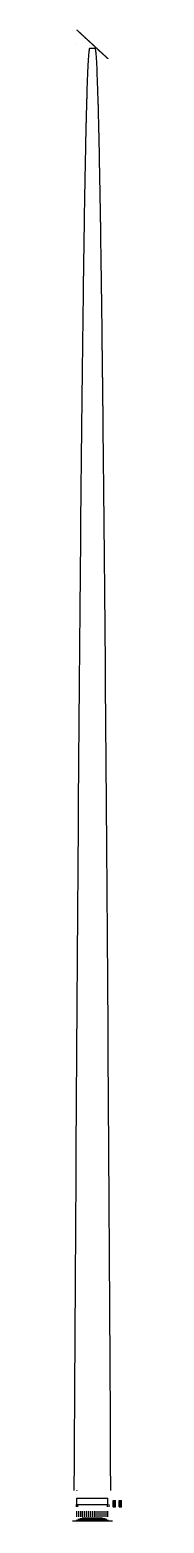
# Model space of a CAD drawing. Header units: centimetres. Extents: x -57 to 575, y -210 to 18924.
import ezdxf

# ---------------------------------------------------------------- set-up
doc = ezdxf.new("R2010")
doc.units = ezdxf.units.CM
pattern_1 = [(45, (0, 0), (-1.1314, 1.1314), [])]

msp = doc.modelspace()

# ---------------------------------------------------------------- hatches: boundary and pattern name
h = msp.add_hatch()
h.set_pattern_fill('ANSI31', scale=0.5)
h.set_pattern_definition(pattern_1)
h.paths.add_polyline_path([(469, 4), (470, 4), (470, 76), (469, 76), (469, 4)])
h = msp.add_hatch()
h.set_pattern_fill('ANSI31', scale=0.5)
h.set_pattern_definition(pattern_1)
h.paths.add_polyline_path([(470, 75), (490, 75), (490, 76), (470, 76), (470, 75)])
h = msp.add_hatch()
h.set_pattern_fill('ANSI31', scale=0.5)
h.set_pattern_definition(pattern_1)
h.paths.add_polyline_path([(470, 4), (490, 4), (490, 5), (470, 5), (470, 4)])
h = msp.add_hatch()
h.set_pattern_fill('ANSI31', scale=0.5, angle=135)
h.set_pattern_definition(pattern_1)
h.paths.add_polyline_path([(491, 76), (491, 76), (487, 73), (488, 72), (491, 76)])
h = msp.add_hatch()
h.set_pattern_fill('ANSI31', scale=0.5)
h.set_pattern_definition(pattern_1)
h.paths.add_polyline_path([(490, 4), (491, 4), (491, 76), (490, 76), (490, 4)])
h = msp.add_hatch()
h.set_pattern_fill('ANSI31', scale=0.5)
h.set_pattern_definition(pattern_1)
h.paths.add_polyline_path([(549, 4), (550, 4), (550, 76), (549, 76), (549, 4)])
h = msp.add_hatch()
h.set_pattern_fill('ANSI31', scale=0.5)
h.set_pattern_definition(pattern_1)
h.paths.add_polyline_path([(550, 75), (570, 75), (570, 76), (550, 76), (550, 75)])
h = msp.add_hatch()
h.set_pattern_fill('ANSI31', scale=0.5)
h.set_pattern_definition(pattern_1)
h.paths.add_polyline_path([(550, 4), (570, 4), (570, 5), (550, 5), (550, 4)])
h = msp.add_hatch()
h.set_pattern_fill('ANSI31', scale=0.5, angle=135)
h.set_pattern_definition(pattern_1)
h.paths.add_polyline_path([(571, 76), (571, 76), (567, 73), (568, 72), (571, 76)])
h = msp.add_hatch()
h.set_pattern_fill('ANSI31', scale=0.5)
h.set_pattern_definition(pattern_1)
h.paths.add_polyline_path([(570, 4), (571, 4), (571, 76), (570, 76), (570, 4)])

# ---------------------------------------------------------------- linework, layer by layer
for points in [[(0, 18924), (2, 18922), (4, 18921), (6, 18919), (8, 18917), (10, 18915), (12, 18913), (14, 18911), (16, 18909), (18, 18908), (20, 18906), (22, 18904), (24, 18902), (26, 18900), (28, 18898), (30, 18896), (32, 18895), (34, 18893), (36, 18891), (38, 18889), (40, 18887), (42, 18885), (44, 18883), (46, 18882), (48, 18880), (50, 18878), (52, 18876), (54, 18874), (56, 18872), (58, 18870), (60, 18869), (62, 18867), (64, 18865), (66, 18863), (68, 18861), (70, 18859), (72, 18857), (74, 18856), (76, 18854), (78, 18852), (80, 18850), (82, 18848), (84, 18846), (86, 18844), (88, 18843), (90, 18841), (92, 18839), (94, 18837), (96, 18835), (98, 18833), (101, 18831), (103, 18830), (105, 18828), (107, 18826), (109, 18824), (111, 18822), (113, 18820), (115, 18818), (117, 18817), (119, 18815), (121, 18813), (123, 18811), (125, 18809), (127, 18807), (129, 18805), (131, 18804), (133, 18802), (135, 18800), (137, 18798), (139, 18796), (141, 18794), (143, 18792), (145, 18791), (147, 18789), (149, 18787), (151, 18785), (153, 18783), (155, 18781), (157, 18779), (159, 18778), (161, 18776), (163, 18774), (165, 18772), (167, 18770), (169, 18768), (171, 18766), (173, 18765), (175, 18763), (177, 18761), (179, 18759), (181, 18757), (183, 18755), (185, 18753), (187, 18752), (189, 18750), (191, 18748), (193, 18746), (195, 18744), (197, 18742), (199, 18740), (201, 18739), (203, 18737), (205, 18735), (207, 18733), (209, 18731), (211, 18729), (213, 18727), (215, 18726), (217, 18724), (219, 18722), (221, 18720), (223, 18718), (225, 18716), (227, 18714), (229, 18713), (231, 18711), (233, 18709), (235, 18707), (237, 18705), (239, 18703), (241, 18701), (243, 18700), (245, 18698), (247, 18696), (249, 18694), (251, 18692), (253, 18690), (255, 18688), (257, 18687), (259, 18685), (261, 18683), (263, 18681), (265, 18679), (267, 18677), (269, 18675), (271, 18674), (273, 18672), (275, 18670), (277, 18668), (279, 18666), (281, 18664), (283, 18662), (285, 18661), (287, 18659), (289, 18657), (291, 18655), (293, 18653), (295, 18651), (297, 18649), (299, 18648), (302, 18646), (304, 18644), (306, 18642), (308, 18640), (310, 18638), (312, 18636), (314, 18635), (316, 18633), (318, 18631), (320, 18629), (322, 18627), (324, 18625), (326, 18623), (328, 18622), (330, 18620), (332, 18618), (334, 18616), (336, 18614), (338, 18612), (340, 18610), (342, 18609), (344, 18607), (346, 18605), (348, 18603), (350, 18601), (352, 18599), (354, 18597), (356, 18596), (358, 18594), (360, 18592), (362, 18590), (364, 18588), (366, 18586), (368, 18584), (370, 18583), (372, 18581), (374, 18579), (376, 18577), (378, 18575), (380, 18573), (382, 18571), (384, 18570), (386, 18568), (388, 18566), (390, 18564), (392, 18562), (394, 18560), (396, 18558), (398, 18557), (400, 18555)], [(-32, 210), (-30, 580), (-28, 945), (-26, 1308), (-24, 1666), (-22, 2021), (-20, 2372), (-18, 2719), (-16, 3062), (-14, 3402), (-12, 3738), (-10, 4070), (-8, 4399), (-6, 4723), (-4, 5045), (-2, 5362), (0, 5650), (0, 5675), (2, 5961), (2, 5985), (4, 6267), (4, 6291), (6, 6570), (6, 6594), (8, 6869), (8, 6892), (10, 7164), (10, 7187), (12, 7455), (12, 7479), (14, 7743), (14, 7766), (16, 8027), (16, 8050), (18, 8307), (18, 8330), (20, 8584), (20, 8606), (22, 8857), (22, 8879), (24, 9126), (24, 9147), (26, 9391), (26, 9412), (28, 9653), (28, 9674), (30, 9911), (30, 9931), (32, 10145), (32, 10165), (32, 10185), (34, 10395), (34, 10415), (34, 10435), (36, 10642), (36, 10662), (36, 10682), (38, 10886), (38, 10905), (38, 10924), (40, 11125), (40, 11144), (40, 11163), (42, 11361), (42, 11380), (42, 11399), (44, 11593), (44, 11611), (44, 11630), (46, 11821), (46, 11839), (46, 11858), (48, 12046), (48, 12064), (48, 12082), (50, 12267), (50, 12284), (50, 12302), (52, 12484), (52, 12501), (52, 12518), (54, 12697), (54, 12714), (54, 12731), (56, 12907), (56, 12924), (56, 12940), (58, 13113), (58, 13129), (58, 13146), (60, 13315), (60, 13331), (60, 13347), (62, 13513), (62, 13529), (62, 13545), (64, 13708), (64, 13724), (64, 13739), (66, 13899), (66, 13914), (66, 13930), (68, 14086), (68, 14101), (69, 14116), (70, 14270), (70, 14285), (71, 14299), (72, 14450), (72, 14464), (73, 14478), (74, 14626), (74, 14640), (75, 14654), (76, 14798), (76, 14812), (77, 14826), (78, 14967), (78, 14980), (79, 14994), (80, 15132), (80, 15145), (81, 15158), (82, 15293), (82, 15306), (83, 15318), (84, 15450), (84, 15463), (85, 15475), (86, 15604), (86, 15616), (87, 15628), (88, 15754), (88, 15766), (89, 15778), (90, 15900), (90, 15912), (91, 15923), (92, 16042), (92, 16054), (93, 16065), (94, 16181), (94, 16192), (95, 16203), (96, 16316), (96, 16327), (97, 16338), (98, 16447), (98, 16458), (99, 16468), (100, 16575), (101, 16585), (101, 16595), (102, 16699), (103, 16709), (103, 16718), (104, 16819), (105, 16828), (105, 16838), (106, 16935), (107, 16944), (107, 16954), (108, 17048), (109, 17057), (109, 17066), (110, 17157), (111, 17165), (111, 17174), (112, 17262), (113, 17270), (113, 17278), (114, 17363), (115, 17371), (115, 17379), (116, 17461), (117, 17468), (117, 17476), (118, 17555), (119, 17562), (119, 17570), (120, 17645), (121, 17652), (121, 17659), (122, 17731), (123, 17738), (123, 17745), (124, 17814), (125, 17821), (125, 17827), (126, 17893), (127, 17899), (127, 17906), (128, 17968), (129, 17974), (129, 17980), (130, 18040), (131, 18045), (131, 18051), (133, 18108), (133, 18113), (133, 18118), (135, 18172), (135, 18177), (135, 18182), (137, 18232), (137, 18237), (137, 18242), (139, 18289), (139, 18293), (139, 18298), (141, 18341), (141, 18346), (141, 18350), (143, 18391), (143, 18394), (143, 18398), (145, 18436), (145, 18440), (145, 18443), (147, 18478), (147, 18481), (147, 18484), (149, 18516), (149, 18519), (149, 18522), (151, 18550), (151, 18552), (151, 18555), (153, 18580), (153, 18583), (153, 18585), (155, 18607), (155, 18609), (155, 18611), (157, 18630), (157, 18632), (157, 18634), (159, 18649), (159, 18651), (159, 18652), (161, 18665), (161, 18666), (161, 18667), (163, 18677), (163, 18677), (163, 18678), (165, 18685), (165, 18685), (165, 18686), (167, 18689), (167, 18689), (167, 18690), (169, 18690), (169, 18690), (169, 18690), (171, 18690), (171, 18690), (171, 18690), (173, 18690), (173, 18690), (173, 18690), (175, 18690), (175, 18690), (175, 18690), (177, 18690), (177, 18690), (177, 18690), (179, 18690), (179, 18690), (179, 18690), (181, 18690), (181, 18690), (181, 18690), (183, 18690), (183, 18690), (183, 18690), (185, 18690), (185, 18690), (185, 18690), (187, 18690), (187, 18690), (187, 18690), (189, 18690), (189, 18690), (189, 18690), (191, 18690), (191, 18690), (191, 18690), (193, 18690), (193, 18690), (193, 18690), (195, 18690), (195, 18690), (195, 18690), (197, 18690), (197, 18690), (197, 18690), (199, 18690), (199, 18690), (199, 18690), (201, 18690), (201, 18690), (201, 18690), (203, 18690), (203, 18690), (203, 18690), (205, 18690), (205, 18690), (205, 18690), (207, 18690), (207, 18690), (207, 18690), (209, 18690), (209, 18690), (209, 18690), (211, 18690), (211, 18690), (211, 18690), (213, 18690), (213, 18690), (213, 18690), (215, 18690), (215, 18690), (215, 18690), (217, 18690), (217, 18690), (217, 18690), (219, 18690), (219, 18690), (219, 18690), (221, 18690), (221, 18690), (221, 18690), (223, 18690), (223, 18690), (223, 18690), (225, 18690), (225, 18690), (225, 18690), (227, 18690), (227, 18690), (227, 18690), (229, 18690), (229, 18690), (229, 18690), (231, 18690), (231, 18690), (231, 18690), (233, 18690), (233, 18689), (233, 18689), (235, 18686), (235, 18685), (235, 18685), (237, 18678), (237, 18677), (237, 18677), (239, 18667), (239, 18666), (239, 18665), (241, 18652), (241, 18651), (241, 18649), (243, 18634), (243, 18632), (243, 18630), (245, 18611), (245, 18609), (245, 18607), (247, 18585), (247, 18583), (247, 18580), (249, 18555), (249, 18552), (249, 18550), (251, 18522), (251, 18519), (251, 18516), (253, 18484), (253, 18481), (253, 18478), (255, 18443), (255, 18440), (255, 18436), (257, 18398), (257, 18394), (257, 18391), (259, 18350), (259, 18346), (259, 18341), (261, 18298), (261, 18293), (261, 18289), (263, 18242), (263, 18237), (263, 18232), (265, 18182), (265, 18177), (265, 18172), (267, 18118), (267, 18113), (267, 18108), (269, 18051), (269, 18045), (270, 18040), (271, 17980), (271, 17974), (272, 17968), (273, 17906), (273, 17899), (274, 17893), (275, 17827), (275, 17821), (276, 17814), (277, 17745), (277, 17738), (278, 17731), (279, 17659), (279, 17652), (280, 17645), (281, 17570), (281, 17562), (282, 17555), (283, 17476), (283, 17468), (284, 17461), (285, 17379), (285, 17371), (286, 17363), (287, 17278), (287, 17270), (288, 17262), (289, 17174), (289, 17165), (290, 17157), (291, 17066), (291, 17057), (292, 17048), (293, 16954), (293, 16944), (294, 16935), (295, 16838), (295, 16828), (296, 16819), (297, 16718), (297, 16709), (298, 16699), (299, 16595), (299, 16585), (300, 16575), (301, 16468), (302, 16458), (302, 16447), (303, 16338), (304, 16327), (304, 16316), (305, 16203), (306, 16192), (306, 16181), (307, 16065), (308, 16054), (308, 16042), (309, 15923), (310, 15912), (310, 15900), (311, 15778), (312, 15766), (312, 15754), (313, 15628), (314, 15616), (314, 15604), (315, 15475), (316, 15463), (316, 15450), (317, 15318), (318, 15306), (318, 15293), (319, 15158), (320, 15145), (320, 15132), (321, 14994), (322, 14980), (322, 14967), (323, 14826), (324, 14812), (324, 14798), (325, 14654), (326, 14640), (326, 14626), (327, 14478), (328, 14464), (328, 14450), (329, 14299), (330, 14285), (330, 14270), (331, 14116), (332, 14101), (332, 14086), (334, 13930), (334, 13914), (334, 13899), (336, 13739), (336, 13724), (336, 13708), (338, 13545), (338, 13529), (338, 13513), (340, 13347), (340, 13331), (340, 13315), (342, 13146), (342, 13129), (342, 13113), (344, 12940), (344, 12924), (344, 12907), (346, 12731), (346, 12714), (346, 12697), (348, 12518), (348, 12501), (348, 12484), (350, 12302), (350, 12284), (350, 12267), (352, 12082), (352, 12064), (352, 12046), (354, 11858), (354, 11839), (354, 11821), (356, 11630), (356, 11611), (356, 11593), (358, 11399), (358, 11380), (358, 11361), (360, 11163), (360, 11144), (360, 11125), (362, 10924), (362, 10905), (362, 10886), (364, 10682), (364, 10662), (364, 10642), (366, 10435), (366, 10415), (366, 10395), (368, 10185), (368, 10165), (368, 10145), (370, 9931), (370, 9911), (372, 9674), (372, 9653), (374, 9412), (374, 9391), (376, 9147), (376, 9126), (378, 8879), (378, 8857), (380, 8606), (380, 8584), (382, 8330), (382, 8307), (384, 8050), (384, 8027), (386, 7766), (386, 7743), (388, 7479), (388, 7455), (390, 7187), (390, 7164), (392, 6892), (392, 6869), (394, 6594), (394, 6570), (396, 6291), (396, 6267), (398, 5985), (398, 5961), (400, 5675), (400, 5650), (402, 5362), (404, 5045), (406, 4723), (408, 4399), (410, 4070), (412, 3738), (414, 3402), (416, 3062), (418, 2719), (420, 2372), (422, 2021), (424, 1666), (426, 1308), (428, 945), (430, 580), (432, 210)], [(0, 18740), (1, 18740), (1, 18741), (0, 18741), (0, 18740)], [(0, 210), (1, 210), (1, 211), (0, 211), (0, 210)], [(0, 210), (0, 210)], [(-10, 30), (-10, 0)], [(0, 160), (1, 160), (1, 161), (0, 161), (0, 160)], [(0, 160), (0, 160)], [(0, 30), (0, 110)], [(0, 110), (400, 110)], [(0, 30), (1, 30), (1, 31), (0, 31), (0, 30)], [(0, 30), (0, 30)], [(0, 30), (400, 30)], [(10, 30), (10, 0)], [(390, 30), (390, 0)], [(400, 30), (400, 110)], [(410, 30), (410, 0)], [(465, 0), (465, 1), (465, 2), (465, 2), (465, 3), (465, 4), (465, 5), (465, 6), (465, 6), (465, 7), (465, 8), (465, 9), (465, 10), (465, 11), (465, 11), (465, 12), (465, 13), (465, 14), (465, 15), (465, 15), (465, 16), (465, 17), (465, 18), (465, 19), (465, 19), (465, 20), (465, 21), (465, 22), (465, 23), (465, 23), (465, 24), (465, 25), (465, 26), (465, 27), (465, 27), (465, 28), (465, 29), (465, 30), (465, 31), (465, 32), (465, 32), (465, 33), (465, 34), (465, 35), (465, 36), (465, 36), (465, 37), (465, 38), (465, 39), (465, 40), (465, 40), (465, 41), (465, 42), (465, 43), (465, 44), (465, 44), (465, 45), (465, 46), (465, 47), (465, 48), (465, 48), (465, 49), (465, 50), (465, 51), (465, 52), (465, 53), (465, 53), (465, 54), (465, 55), (465, 56), (465, 57), (465, 57), (465, 58), (465, 59), (465, 60), (465, 61), (465, 61), (465, 62), (465, 63), (465, 64), (465, 65), (465, 65), (465, 66), (465, 67), (465, 68), (465, 69), (465, 69), (465, 70), (465, 71), (465, 72), (465, 73), (465, 74), (465, 74), (465, 75), (465, 76), (465, 77), (465, 78), (465, 78), (465, 79), (465, 80)], [(465, 80), (465, 80), (466, 80), (466, 80), (466, 80), (467, 80), (467, 80), (467, 80), (467, 80), (468, 80), (468, 80), (468, 80), (469, 80), (469, 80), (469, 80), (470, 80), (470, 80), (470, 80), (470, 80), (471, 80), (471, 80), (471, 80), (472, 80), (472, 80), (472, 80), (473, 80), (473, 80), (473, 80), (473, 80), (474, 80), (474, 80), (474, 80), (475, 80), (475, 80), (475, 80), (476, 80), (476, 80), (476, 80), (477, 80), (477, 80), (477, 80), (477, 80), (478, 80), (478, 80), (478, 80), (479, 80), (479, 80), (479, 80), (480, 80), (480, 80), (480, 80), (480, 80), (481, 80), (481, 80), (481, 80), (482, 80), (482, 80), (482, 80), (483, 80), (483, 80), (483, 80), (483, 80), (484, 80), (484, 80), (484, 80), (485, 80), (485, 80), (485, 80), (486, 80), (486, 80), (486, 80), (487, 80), (487, 80), (487, 80), (487, 80), (488, 80), (488, 80), (488, 80), (489, 80), (489, 80), (489, 80), (490, 80), (490, 80), (490, 80), (490, 80), (491, 80), (491, 80), (491, 80), (492, 80), (492, 80), (492, 80), (493, 80), (493, 80), (493, 80), (493, 80), (494, 80), (494, 80), (494, 80), (495, 80), (495, 80)], [(465, 0), (465, 0), (466, 0), (466, 0), (466, 0), (467, 0), (467, 0), (467, 0), (467, 0), (468, 0), (468, 0), (468, 0), (469, 0), (469, 0), (469, 0), (470, 0), (470, 0), (470, 0), (470, 0), (471, 0), (471, 0), (471, 0), (472, 0), (472, 0), (472, 0), (473, 0), (473, 0), (473, 0), (473, 0), (474, 0), (474, 0), (474, 0), (475, 0), (475, 0), (475, 0), (476, 0), (476, 0), (476, 0), (477, 0), (477, 0), (477, 0), (477, 0), (478, 0), (478, 0), (478, 0), (479, 0), (479, 0), (479, 0), (480, 0), (480, 0), (480, 0), (480, 0), (481, 0), (481, 0), (481, 0), (482, 0), (482, 0), (482, 0), (483, 0), (483, 0), (483, 0), (483, 0), (484, 0), (484, 0), (484, 0), (485, 0), (485, 0), (485, 0), (486, 0), (486, 0), (486, 0), (487, 0), (487, 0), (487, 0), (487, 0), (488, 0), (488, 0), (488, 0), (489, 0), (489, 0), (489, 0), (490, 0), (490, 0), (490, 0), (490, 0), (491, 0), (491, 0), (491, 0), (492, 0), (492, 0), (492, 0), (493, 0), (493, 0), (493, 0), (493, 0), (494, 0), (494, 0), (494, 0), (495, 0), (495, 0)], [(469, 4), (470, 4), (470, 76), (469, 76), (469, 4)], [(470, 75), (490, 75), (490, 76), (470, 76), (470, 75)], [(470, 4), (490, 4), (490, 5), (470, 5), (470, 4)], [(480, 0), (481, 0), (481, 1), (480, 1), (480, 0)], [(480, 0), (480, 0)], [(491, 76), (491, 76), (487, 73), (488, 72), (491, 76)], [(490, 4), (491, 4), (491, 76), (490, 76), (490, 4)], [(495, 0), (495, 1), (495, 2), (495, 2), (495, 3), (495, 4), (495, 5), (495, 6), (495, 6), (495, 7), (495, 8), (495, 9), (495, 10), (495, 11), (495, 11), (495, 12), (495, 13), (495, 14), (495, 15), (495, 15), (495, 16), (495, 17), (495, 18), (495, 19), (495, 19), (495, 20), (495, 21), (495, 22), (495, 23), (495, 23), (495, 24), (495, 25), (495, 26), (495, 27), (495, 27), (495, 28), (495, 29), (495, 30), (495, 31), (495, 32), (495, 32), (495, 33), (495, 34), (495, 35), (495, 36), (495, 36), (495, 37), (495, 38), (495, 39), (495, 40), (495, 40), (495, 41), (495, 42), (495, 43), (495, 44), (495, 44), (495, 45), (495, 46), (495, 47), (495, 48), (495, 48), (495, 49), (495, 50), (495, 51), (495, 52), (495, 53), (495, 53), (495, 54), (495, 55), (495, 56), (495, 57), (495, 57), (495, 58), (495, 59), (495, 60), (495, 61), (495, 61), (495, 62), (495, 63), (495, 64), (495, 65), (495, 65), (495, 66), (495, 67), (495, 68), (495, 69), (495, 69), (495, 70), (495, 71), (495, 72), (495, 73), (495, 74), (495, 74), (495, 75), (495, 76), (495, 77), (495, 78), (495, 78), (495, 79), (495, 80)], [(545, 0), (545, 1), (545, 2), (545, 2), (545, 3), (545, 4), (545, 5), (545, 6), (545, 6), (545, 7), (545, 8), (545, 9), (545, 10), (545, 11), (545, 11), (545, 12), (545, 13), (545, 14), (545, 15), (545, 15), (545, 16), (545, 17), (545, 18), (545, 19), (545, 19), (545, 20), (545, 21), (545, 22), (545, 23), (545, 23), (545, 24), (545, 25), (545, 26), (545, 27), (545, 27), (545, 28), (545, 29), (545, 30), (545, 31), (545, 32), (545, 32), (545, 33), (545, 34), (545, 35), (545, 36), (545, 36), (545, 37), (545, 38), (545, 39), (545, 40), (545, 40), (545, 41), (545, 42), (545, 43), (545, 44), (545, 44), (545, 45), (545, 46), (545, 47), (545, 48), (545, 48), (545, 49), (545, 50), (545, 51), (545, 52), (545, 53), (545, 53), (545, 54), (545, 55), (545, 56), (545, 57), (545, 57), (545, 58), (545, 59), (545, 60), (545, 61), (545, 61), (545, 62), (545, 63), (545, 64), (545, 65), (545, 65), (545, 66), (545, 67), (545, 68), (545, 69), (545, 69), (545, 70), (545, 71), (545, 72), (545, 73), (545, 74), (545, 74), (545, 75), (545, 76), (545, 77), (545, 78), (545, 78), (545, 79), (545, 80)], [(545, 80), (545, 80), (546, 80), (546, 80), (546, 80), (547, 80), (547, 80), (547, 80), (547, 80), (548, 80), (548, 80), (548, 80), (549, 80), (549, 80), (549, 80), (550, 80), (550, 80), (550, 80), (550, 80), (551, 80), (551, 80), (551, 80), (552, 80), (552, 80), (552, 80), (553, 80), (553, 80), (553, 80), (553, 80), (554, 80), (554, 80), (554, 80), (555, 80), (555, 80), (555, 80), (556, 80), (556, 80), (556, 80), (557, 80), (557, 80), (557, 80), (557, 80), (558, 80), (558, 80), (558, 80), (559, 80), (559, 80), (559, 80), (560, 80), (560, 80), (560, 80), (560, 80), (561, 80), (561, 80), (561, 80), (562, 80), (562, 80), (562, 80), (563, 80), (563, 80), (563, 80), (563, 80), (564, 80), (564, 80), (564, 80), (565, 80), (565, 80), (565, 80), (566, 80), (566, 80), (566, 80), (567, 80), (567, 80), (567, 80), (567, 80), (568, 80), (568, 80), (568, 80), (569, 80), (569, 80), (569, 80), (570, 80), (570, 80), (570, 80), (570, 80), (571, 80), (571, 80), (571, 80), (572, 80), (572, 80), (572, 80), (573, 80), (573, 80), (573, 80), (573, 80), (574, 80), (574, 80), (574, 80), (575, 80), (575, 80)], [(545, 0), (545, 0), (546, 0), (546, 0), (546, 0), (547, 0), (547, 0), (547, 0), (547, 0), (548, 0), (548, 0), (548, 0), (549, 0), (549, 0), (549, 0), (550, 0), (550, 0), (550, 0), (550, 0), (551, 0), (551, 0), (551, 0), (552, 0), (552, 0), (552, 0), (553, 0), (553, 0), (553, 0), (553, 0), (554, 0), (554, 0), (554, 0), (555, 0), (555, 0), (555, 0), (556, 0), (556, 0), (556, 0), (557, 0), (557, 0), (557, 0), (557, 0), (558, 0), (558, 0), (558, 0), (559, 0), (559, 0), (559, 0), (560, 0), (560, 0), (560, 0), (560, 0), (561, 0), (561, 0), (561, 0), (562, 0), (562, 0), (562, 0), (563, 0), (563, 0), (563, 0), (563, 0), (564, 0), (564, 0), (564, 0), (565, 0), (565, 0), (565, 0), (566, 0), (566, 0), (566, 0), (567, 0), (567, 0), (567, 0), (567, 0), (568, 0), (568, 0), (568, 0), (569, 0), (569, 0), (569, 0), (570, 0), (570, 0), (570, 0), (570, 0), (571, 0), (571, 0), (571, 0), (572, 0), (572, 0), (572, 0), (573, 0), (573, 0), (573, 0), (573, 0), (574, 0), (574, 0), (574, 0), (575, 0), (575, 0)], [(549, 4), (550, 4), (550, 76), (549, 76), (549, 4)], [(550, 75), (570, 75), (570, 76), (550, 76), (550, 75)], [(550, 4), (570, 4), (570, 5), (550, 5), (550, 4)], [(560, 0), (561, 0), (561, 1), (560, 1), (560, 0)], [(560, 0), (560, 0)], [(571, 76), (571, 76), (567, 73), (568, 72), (571, 76)], [(570, 4), (571, 4), (571, 76), (570, 76), (570, 4)], [(575, 0), (575, 1), (575, 2), (575, 2), (575, 3), (575, 4), (575, 5), (575, 6), (575, 6), (575, 7), (575, 8), (575, 9), (575, 10), (575, 11), (575, 11), (575, 12), (575, 13), (575, 14), (575, 15), (575, 15), (575, 16), (575, 17), (575, 18), (575, 19), (575, 19), (575, 20), (575, 21), (575, 22), (575, 23), (575, 23), (575, 24), (575, 25), (575, 26), (575, 27), (575, 27), (575, 28), (575, 29), (575, 30), (575, 31), (575, 32), (575, 32), (575, 33), (575, 34), (575, 35), (575, 36), (575, 36), (575, 37), (575, 38), (575, 39), (575, 40), (575, 40), (575, 41), (575, 42), (575, 43), (575, 44), (575, 44), (575, 45), (575, 46), (575, 47), (575, 48), (575, 48), (575, 49), (575, 50), (575, 51), (575, 52), (575, 53), (575, 53), (575, 54), (575, 55), (575, 56), (575, 57), (575, 57), (575, 58), (575, 59), (575, 60), (575, 61), (575, 61), (575, 62), (575, 63), (575, 64), (575, 65), (575, 65), (575, 66), (575, 67), (575, 68), (575, 69), (575, 69), (575, 70), (575, 71), (575, 72), (575, 73), (575, 74), (575, 74), (575, 75), (575, 76), (575, 77), (575, 78), (575, 78), (575, 79), (575, 80)], [(-57, -180), (457, -180)], [(-7, -170), (407, -170)], [(0, -130), (0, -58)], [(0, -130), (1, -130), (1, -129), (0, -129), (0, -130)], [(13, -160), (387, -160)], [(25, -130), (25, -58)], [(37, -150), (363, -150)], [(50, -130), (50, -58)], [(70, -140), (330, -140)], [(75, -130), (75, -58)], [(100, -130), (100, -58)], [(125, -130), (125, -58)], [(150, -130), (150, -58)], [(175, -130), (175, -58)], [(200, -130), (200, -58)], [(225, -130), (225, -58)], [(250, -130), (250, -58)], [(275, -130), (275, -58)], [(300, -130), (300, -58)], [(325, -130), (325, -58)], [(350, -130), (350, -58)], [(375, -130), (375, -58)], [(400, -130), (400, -58)], [(0, -210), (1, -210), (1, -209), (0, -209), (0, -210)], [(0, -210), (0, -210)]]:
    msp.add_lwpolyline(points)
for centre in [(470, 5), (473, 5), (476, 5), (479, 5), (481, 5), (484, 5), (487, 5), (490, 5), (550, 8), (550, 5), (553, 8), (553, 5), (556, 8), (556, 5), (559, 5), (561, 5), (564, 8), (564, 5), (567, 8), (567, 5), (570, 8), (570, 5)]:
    msp.add_circle(centre, 0.4)

doc.saveas('drawing.dxf')
